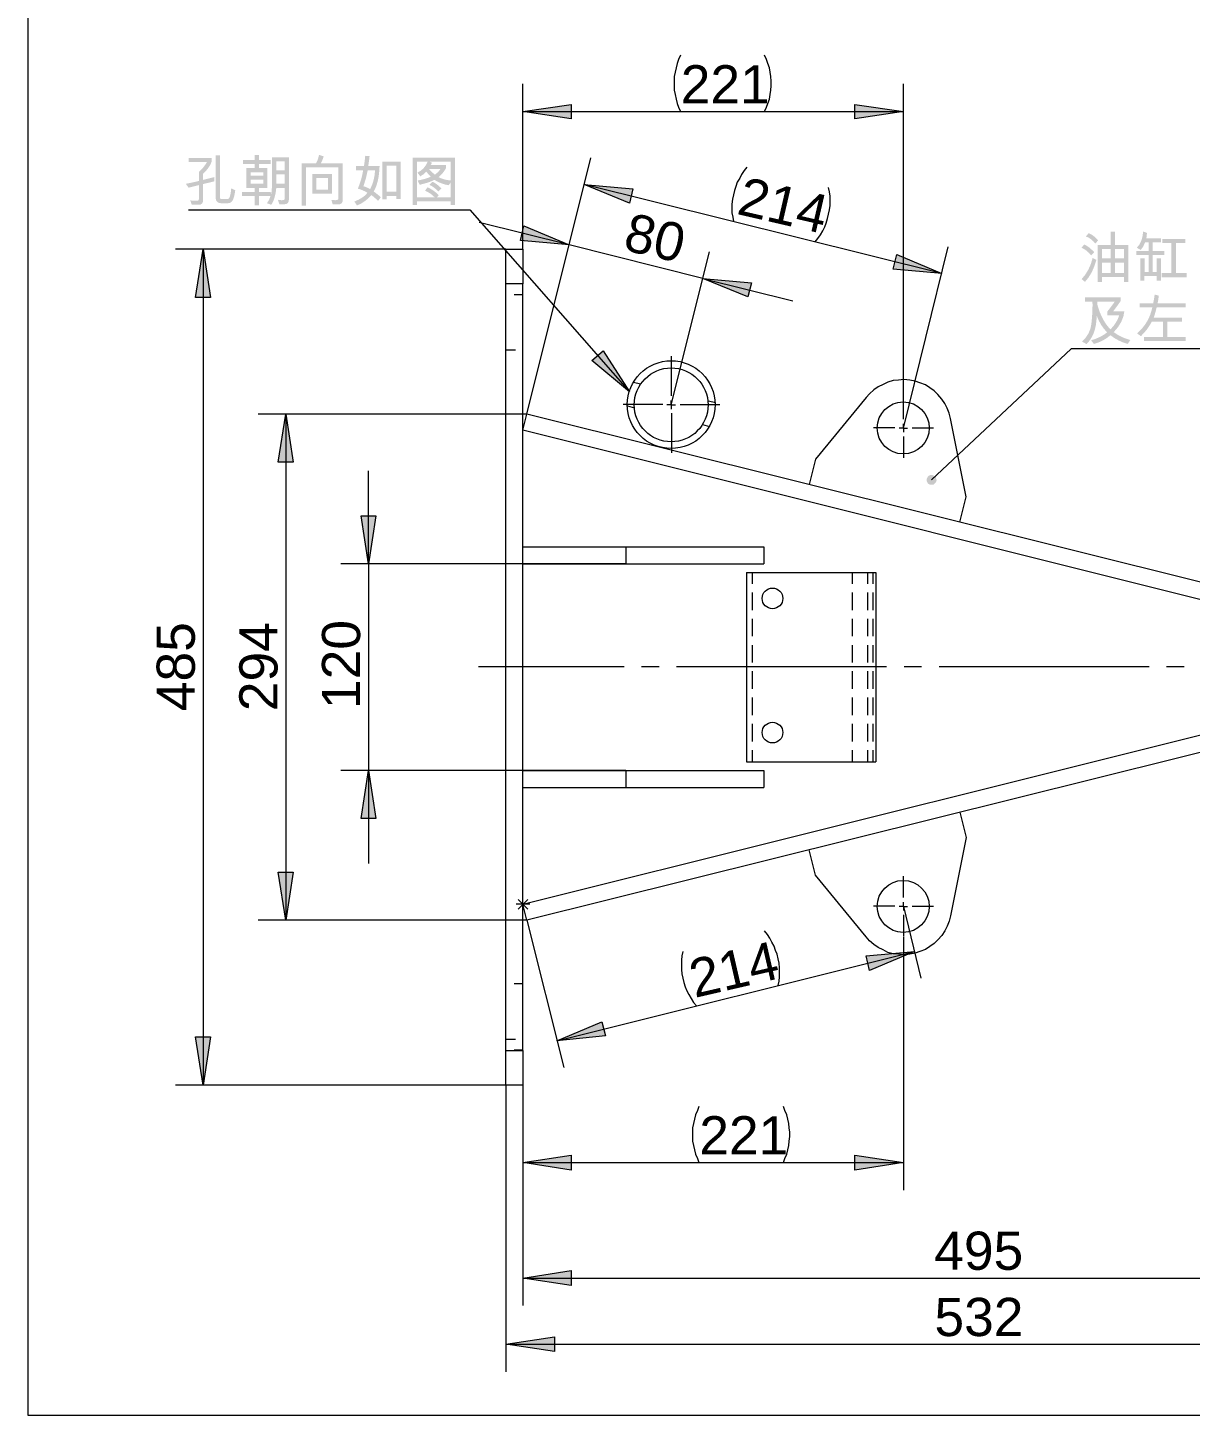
# Model space of a CAD drawing. Header units: millimetres. Extents: x 3 to 591, y 5 to 205.
# Drawn here: x 5 to 89.4, y 5.2 to 105.9 of the extents above; entities that cross this region are included whole.
import ezdxf

# ---------------------------------------------------------------- set-up
doc = ezdxf.new("R2010")
doc.units = ezdxf.units.MM

msp = doc.modelspace()

# ---------------------------------------------------------------- hatches: boundary and pattern name
h = msp.add_hatch(color=7)
h.paths.add_polyline_path([(51.964167, 160.901944), (51.435, 164.394444), (52.493333, 164.394444)])
h.paths.add_polyline_path([(51.964167, 156.5275), (52.493333, 153.035), (51.435, 153.035)])
h.paths.add_polyline_path([(29.703889, 66.9925), (29.174722, 70.485), (30.233056, 70.485)])
h.paths.add_polyline_path([(29.703889, 51.999444), (30.233056, 48.506944), (29.174722, 48.506944)])
h = msp.add_hatch(color=7)
h.paths.add_polyline_path([(40.922222, 15.169444), (44.414722, 15.733889), (44.414722, 14.640278)])
h.paths.add_polyline_path([(102.799444, 15.169444), (99.306944, 14.640278), (99.306944, 15.733889)])
h.paths.add_polyline_path([(40.922222, 23.565556), (44.414722, 24.094722), (44.414722, 23.001111)])
h.paths.add_polyline_path([(68.544722, 23.565556), (65.016944, 23.001111), (65.016944, 24.094722)])
h.paths.add_polyline_path([(40.922222, 99.800833), (44.414722, 100.33), (44.414722, 99.271667)])
h.paths.add_polyline_path([(68.544722, 99.800833), (65.016944, 99.271667), (65.016944, 100.33)])
h = msp.add_hatch(color=7)
h.paths.add_polyline_path([(23.933359, 93.441873), (23.912284, 93.284157), (23.849092, 93.171502), (23.743836, 93.103909), (23.596567, 93.081379), (23.242135, 93.081379), (23.129136, 93.408249), (23.290642, 93.384685), (23.410807, 93.37683), (23.504221, 93.382842), (23.571073, 93.400946), (23.61126, 93.431245), (23.624679, 93.473844), (23.624679, 94.274208), (23.020547, 94.274208), (22.967845, 93.889443), (22.889151, 93.555424), (22.784515, 93.272254), (22.653988, 93.040037), (22.338693, 93.160754), (22.496685, 93.409489), (22.602174, 93.68551), (21.766532, 93.68551), (21.766532, 93.015784), (21.456749, 93.015784), (21.456749, 93.68551), (20.539527, 93.68551), (20.539527, 93.980962), (21.456749, 93.980962), (21.456749, 94.274208), (20.8449, 94.274208), (20.8449, 95.702407), (21.456749, 95.702407), (21.456749, 96.001166), (20.605121, 96.001166), (20.605121, 96.298271), (21.456749, 96.298271), (21.456749, 96.64719), (21.766532, 96.64719), (21.766532, 96.298271), (22.618159, 96.298271), (22.618159, 96.001166), (21.766532, 96.001166), (21.766532, 95.702407), (22.378381, 95.702407), (22.378381, 94.274208), (21.766532, 94.274208), (21.766532, 93.980962), (22.618159, 93.980962), (22.630286, 93.7489), (22.650076, 93.838481), (22.667269, 93.951782), (22.681853, 94.088802), (22.693814, 94.249541), (22.703139, 94.434001), (22.709816, 94.642179), (22.713832, 94.874077), (22.715173, 95.129694), (22.715173, 96.484582), (23.933359, 96.484582)])
h.paths.add_polyline_path([(23.624679, 95.551374), (23.624679, 96.187477), (23.024405, 96.187477), (23.024405, 95.551374)])
h.paths.add_polyline_path([(22.071354, 95.165523), (22.071354, 95.405302), (21.15358, 95.405302), (21.15358, 95.165523)])
h.paths.add_polyline_path([(23.624679, 94.569109), (23.624679, 95.254269), (23.024405, 95.254269), (23.024405, 94.569109)])
h.paths.add_polyline_path([(22.071354, 94.569109), (22.071354, 94.870072), (21.15358, 94.870072), (21.15358, 94.569109)])
h = msp.add_hatch(color=7)
h.paths.add_polyline_path([(27.841041, 93.412108), (27.821421, 93.263073), (27.76263, 93.156619), (27.664772, 93.092747), (27.52795, 93.071457), (27.109578, 93.071457), (27.016974, 93.400532), (27.130662, 93.390085), (27.217065, 93.382687), (27.276183, 93.378285), (27.308016, 93.37683), (27.40577, 93.385718), (27.475723, 93.412383), (27.51777, 93.456825), (27.531809, 93.519043), (27.531809, 95.761387), (25.17371, 95.761387), (25.17371, 92.986569), (24.861171, 92.986569), (24.861171, 96.058492), (25.905173, 96.058492), (25.965419, 96.172895), (26.021272, 96.311845), (26.072682, 96.475288), (26.119595, 96.663175), (26.460246, 96.557893), (26.363026, 96.283388), (26.25795, 96.058492), (27.841041, 96.058492)])
h.paths.add_polyline_path([(27.064378, 93.855836), (25.624053, 93.855836), (25.624053, 95.280176), (27.064378, 95.280176)])
h.paths.add_polyline_path([(26.76121, 94.151287), (26.76121, 94.983071), (25.933285, 94.983071), (25.933285, 94.151287)])
h = msp.add_hatch(color=7)
h.paths.add_polyline_path([(20.042214, 94.099473), (20.004714, 93.871985), (19.961737, 93.677311), (19.913385, 93.5154), (19.859762, 93.386201), (19.79682, 93.287723), (19.720442, 93.217253), (19.630628, 93.174896), (19.527379, 93.160754), (18.998212, 93.160754), (18.839738, 93.187143), (18.717644, 93.266036), (18.639785, 93.388405), (18.614015, 93.547155), (18.614015, 96.638922), (18.921042, 96.638922), (18.921042, 93.592355), (18.928914, 93.533435), (18.952599, 93.491414), (18.992201, 93.466239), (19.047822, 93.457859), (19.473911, 93.457859), (19.524451, 93.470005), (19.570236, 93.506452), (19.611267, 93.567212), (19.647544, 93.6523), (19.679066, 93.761727), (19.705835, 93.895506), (19.727849, 94.053651), (19.745109, 94.236175)])
h.paths.add_polyline_path([(18.517001, 94.743293), (17.70451, 94.549265), (17.70451, 93.408249), (17.685183, 93.249), (17.627202, 93.135122), (17.530567, 93.06672), (17.395278, 93.043896), (16.879892, 93.043896), (16.775161, 93.356986), (17.282279, 93.344859), (17.331561, 93.351896), (17.366891, 93.37304), (17.388164, 93.408344), (17.395278, 93.457859), (17.395278, 94.472095), (16.646177, 94.285784), (16.454354, 94.569109), (16.643593, 94.606547), (16.812368, 94.640723), (16.960679, 94.671631), (17.088527, 94.699264), (17.195911, 94.723616), (17.28283, 94.744679), (17.349286, 94.762448), (17.395278, 94.776917), (17.395278, 95.429004), (17.570065, 95.592819), (17.725732, 95.765935), (17.862382, 95.948353), (17.980118, 96.140072), (16.66602, 96.140072), (16.66602, 96.434972), (18.320769, 96.434972), (18.320769, 96.163774), (18.229517, 95.953753), (18.096355, 95.737892), (17.921336, 95.516139), (17.70451, 95.288444), (17.70451, 94.852433), (18.517001, 95.056383)])
h = msp.add_hatch(color=7)
h.paths.add_polyline_path([(30.607155, 93.588497), (30.408718, 93.337142), (30.257719, 93.470468), (30.125531, 93.583536), (30.012153, 93.676347), (29.917585, 93.7489), (29.689373, 93.509931), (29.439613, 93.303932), (29.168251, 93.130798), (28.875237, 92.990428), (28.682863, 93.279265), (29.008321, 93.424467), (29.275282, 93.578919), (29.483744, 93.74257), (29.633709, 93.915367), (29.489136, 94.00022), (29.325029, 94.078665), (29.141491, 94.150702), (28.938627, 94.216331), (29.068541, 94.549532), (29.175512, 94.881854), (29.259537, 95.213247), (29.320619, 95.543657), (28.813501, 95.543657), (28.813501, 95.850684), (29.378497, 95.850684), (29.433067, 96.207596), (29.471101, 96.597581), (29.786947, 96.585454), (29.774958, 96.431734), (29.743952, 96.212281), (29.71212, 95.995516), (29.69765, 95.850684), (30.514, 95.850684), (30.498111, 95.560185), (30.471531, 95.286894), (30.434267, 95.030812), (30.386325, 94.791937), (30.327712, 94.570271), (30.258434, 94.365813), (30.178498, 94.178564), (30.087911, 94.008523), (30.26206, 93.879642), (30.406651, 93.766677), (30.521683, 93.669629)])
h.paths.add_polyline_path([(30.188783, 95.543657), (29.653553, 95.543657), (29.525809, 94.967224), (29.344321, 94.394925), (29.561293, 94.312656), (29.828288, 94.184912), (29.965231, 94.47628), (30.070961, 94.799792), (30.145478, 95.15555)])
h.paths.add_polyline_path([(32.035354, 93.454), (31.736044, 93.454), (31.736044, 93.689369), (31.028835, 93.689369), (31.028835, 93.438015), (30.721808, 93.438015), (30.721808, 96.17976), (32.035354, 96.17976)])
h.paths.add_polyline_path([(31.726122, 93.996396), (31.726122, 95.872733), (31.028835, 95.872733), (31.028835, 93.996396)])
h = msp.add_hatch(color=7)
h.paths.add_polyline_path([(35.983826, 93.024052), (35.675145, 93.024052), (35.675145, 93.303518), (33.220032, 93.303518), (33.220032, 93.024052), (32.91521, 93.024052), (32.91521, 96.473006), (35.983826, 96.473006)])
h.paths.add_polyline_path([(35.675145, 94.812746), (35.675145, 96.175901), (34.133947, 96.175901), (34.31199, 96.090463), (34.277677, 96.023077), (34.230961, 95.939981), (35.330084, 95.939981), (35.330084, 95.688076), (35.223424, 95.511023), (35.099401, 95.346115), (34.958014, 95.1933), (34.799264, 95.052524), (34.98542, 94.960954), (35.193383, 94.890467), (35.423257, 94.841064)])
h.paths.add_polyline_path([(35.675145, 93.582433), (35.675145, 94.662264), (35.53238, 94.464378), (35.272551, 94.515244), (35.012309, 94.596807), (34.751653, 94.709169), (34.490584, 94.852433), (34.311154, 94.764695), (34.074623, 94.675975), (33.780937, 94.586325), (33.430045, 94.495797), (33.281217, 94.805029), (33.592921, 94.869297), (33.85579, 94.938009), (34.069774, 95.011063), (34.23482, 95.088353), (34.075174, 95.238904), (33.901886, 95.45436), (33.691942, 95.247379), (33.467528, 95.109851), (33.263578, 95.381049), (33.50458, 95.516251), (33.708271, 95.693726), (33.874549, 95.913574), (34.003309, 96.175901), (33.223891, 96.175901), (33.223891, 93.582433), (34.518144, 93.582433), (34.364252, 93.729496), (34.196097, 93.859763), (34.013679, 93.973185), (33.816999, 94.069708), (33.991183, 94.309486), (34.189413, 94.218424), (34.392192, 94.09403), (34.599518, 93.936253), (34.811391, 93.745042), (34.680753, 93.582433)])
h.paths.add_polyline_path([(35.00156, 94.236175), (34.769499, 94.008523), (34.626656, 94.159521), (34.471773, 94.291709), (34.304798, 94.405088), (34.125679, 94.499655), (34.347819, 94.711873), (34.500893, 94.641886), (34.66084, 94.539343), (34.827712, 94.40414)])
h.paths.add_polyline_path([(34.944234, 95.64453), (34.10804, 95.64453), (34.164169, 95.570718), (34.253217, 95.476547), (34.375233, 95.361911), (34.530271, 95.226708), (34.75937, 95.418049)])
h = msp.add_hatch(color=7)
h.paths.add_polyline_path([(53.975, 87.700556), (57.502778, 87.383056), (57.255833, 86.36)])
h.paths.add_polyline_path([(44.273611, 90.134722), (40.745833, 90.452222), (40.992778, 91.510556)])
h.paths.add_polyline_path([(71.331667, 88.053333), (67.803889, 88.370833), (68.050833, 89.429167)])
h.paths.add_polyline_path([(45.367222, 94.509167), (48.895, 94.191667), (48.648056, 93.168611)])
h = msp.add_hatch(color=7)
h.paths.add_polyline_path([(84.867283, 87.448293), (84.560256, 87.448293), (84.560256, 87.797212), (82.949605, 87.797212), (82.949605, 87.432308), (82.640373, 87.432308), (82.640373, 90.134365), (83.589566, 90.134365), (83.589566, 91.103401), (83.898797, 91.103401), (83.898797, 90.134365), (84.867283, 90.134365)])
h.paths.add_polyline_path([(84.560256, 89.14769), (84.560256, 89.83726), (83.898797, 89.83726), (83.898797, 89.14769)])
h.paths.add_polyline_path([(83.589566, 89.14769), (83.589566, 89.83726), (82.949605, 89.83726), (82.949605, 89.14769)])
h.paths.add_polyline_path([(84.560256, 88.094317), (84.560256, 88.850585), (83.898797, 88.850585), (83.898797, 88.094317)])
h.paths.add_polyline_path([(83.589566, 88.094317), (83.589566, 88.850585), (82.949605, 88.850585), (82.949605, 88.094317)])
h.paths.add_polyline_path([(82.676202, 90.467299), (82.473906, 90.223662), (82.314846, 90.406398), (82.146897, 90.55446), (81.970061, 90.667898), (81.784336, 90.746765), (81.986632, 90.985993), (82.166776, 90.898668), (82.341752, 90.783077), (82.511561, 90.63927)])
h.paths.add_polyline_path([(82.396184, 89.597481), (82.168533, 89.367625), (82.010704, 89.550456), (81.840628, 89.704555), (81.658254, 89.829922), (81.463528, 89.926557), (81.671336, 90.166336), (81.846528, 90.071251), (82.025699, 89.944747), (82.2089, 89.786824)])
h.paths.add_polyline_path([(82.547769, 89.050676), (82.397382, 88.572548), (82.209116, 88.146821), (81.982919, 87.773389), (81.718741, 87.452151), (81.479513, 87.654448), (81.745113, 87.979191), (81.966374, 88.341606), (82.143194, 88.741745), (82.275468, 89.17966)])
h = msp.add_hatch(color=7)
h.paths.add_polyline_path([(87.469135, 89.395737), (86.64121, 89.395737), (86.64121, 88.179204), (86.930047, 88.179204), (86.930047, 89.152099), (87.237074, 89.152099), (87.237074, 87.541448), (86.930047, 87.541448), (86.930047, 87.874382), (86.040385, 87.874382), (86.040385, 87.529322), (85.731153, 87.529322), (85.735012, 89.152099), (86.044244, 89.152099), (86.044244, 88.179204), (86.331427, 88.179204), (86.331427, 89.395737), (85.455546, 89.395737), (85.455546, 89.690637), (86.331427, 89.690637), (86.331427, 90.324534), (86.085585, 90.324534), (85.949986, 90.020677), (85.764778, 89.763948), (85.479799, 89.930415), (85.661606, 90.143305), (85.799435, 90.409835), (85.89334, 90.729901), (85.943371, 91.103401), (86.218428, 91.005836), (86.208695, 90.877567), (86.197619, 90.770536), (86.185096, 90.684693), (86.171023, 90.619986), (87.237074, 90.619986), (87.237074, 90.324534), (86.64121, 90.324534), (86.64121, 89.690637), (87.469135, 89.690637)])
h.paths.add_polyline_path([(89.09522, 87.792803), (87.275107, 87.792803), (87.275107, 88.088254), (87.999955, 88.088254), (87.999955, 90.274925), (87.32637, 90.274925), (87.32637, 90.57203), (89.014192, 90.57203), (89.014192, 90.274925), (88.320763, 90.274925), (88.320763, 88.088254), (89.09522, 88.088254)])
h = msp.add_hatch(color=7)
h.paths.add_polyline_path([(17.709444, 89.817222), (18.238611, 86.324722), (17.145, 86.324722)])
h.paths.add_polyline_path([(17.709444, 29.174722), (17.145, 32.667222), (18.238611, 32.667222)])
h = msp.add_hatch(color=7)
h.paths.add_polyline_path([(85.010047, 83.235128), (84.819878, 82.944086), (84.482009, 83.057498), (84.160418, 83.20109), (83.855053, 83.375067), (83.565863, 83.579637), (83.306861, 83.37654), (83.020987, 83.20295), (82.708241, 83.058816), (82.368624, 82.944086), (82.168533, 83.215284), (82.502784, 83.323279), (82.807736, 83.455407), (83.083438, 83.611616), (83.329943, 83.791855), (83.105995, 84.03184), (82.905507, 84.311927), (82.728585, 84.632114), (82.575329, 84.992402), (82.551265, 84.635524), (82.508908, 84.313994), (82.44836, 84.02781), (82.369726, 83.776972), (82.270611, 83.549286), (82.148551, 83.332555), (82.003547, 83.126779), (81.835599, 82.931959), (81.508728, 83.122128), (81.775594, 83.409467), (81.977605, 83.720886), (82.114815, 84.05649), (82.187274, 84.416382), (82.222405, 84.779168), (82.247563, 85.123453), (82.262696, 85.449342), (82.267751, 85.756938), (82.263893, 86.014355), (81.718741, 86.014355), (81.718741, 86.323587), (84.304492, 86.323587), (84.304492, 86.056247), (84.063335, 85.711876), (83.775876, 85.325336), (84.580099, 85.325336), (84.506512, 84.932905), (84.35355, 84.548536), (84.121213, 84.172228), (83.8095, 83.803982), (84.06995, 83.625801), (84.356857, 83.471599), (84.670223, 83.341374)])
h.paths.add_polyline_path([(84.207478, 85.029885), (83.34207, 85.029885), (83.34207, 85.297224), (83.500915, 85.501751), (83.643378, 85.689483), (83.769408, 85.860368), (83.878954, 86.014355), (82.608954, 86.014355), (82.608954, 85.828044), (82.699877, 85.528706), (82.799424, 85.249974), (82.907588, 84.991836), (83.024363, 84.754277), (83.149742, 84.537285), (83.283719, 84.340848), (83.426286, 84.164952), (83.577439, 84.009585), (83.79355, 84.254428), (83.970593, 84.506092), (84.108569, 84.764578)])
h = msp.add_hatch(color=7)
h.dxf.hatch_style = 2
h.paths.add_polyline_path([(89.030177, 83.154099), (86.000698, 83.154099), (86.000698, 83.451204), (87.395824, 83.451204), (87.395824, 84.566313), (86.571757, 84.566313), (86.406711, 84.278389), (86.219186, 84.006691), (86.009233, 83.751323), (85.776904, 83.512389), (85.501297, 83.714685), (85.711722, 83.912167), (85.90147, 84.12056), (86.070535, 84.33987), (86.21891, 84.570102), (86.346588, 84.811264), (86.453564, 85.063362), (86.53983, 85.326403), (86.605381, 85.600392), (85.683749, 85.600392), (85.683749, 85.897497), (86.674834, 85.897497), (86.716158, 86.134787), (86.747457, 86.319935), (86.768627, 86.45289), (86.779565, 86.5336), (87.078875, 86.45202), (87.048351, 86.211346), (86.993436, 85.897497), (89.030177, 85.897497), (89.030177, 85.600392), (86.923983, 85.600392), (86.862893, 85.358039), (86.806919, 85.15439), (86.756009, 84.989499), (86.710112, 84.863418), (88.770554, 84.863418), (88.770554, 84.566313), (87.704504, 84.566313), (87.704504, 83.451204), (89.030177, 83.451204)])
h = msp.add_hatch(color=7)
h.paths.add_polyline_path([(70.308611, 72.848611), (70.379167, 72.778056), (70.449722, 72.742778), (70.555556, 72.742778), (70.626111, 72.742778), (70.731944, 72.742778), (70.8025, 72.813333), (70.837778, 72.848611), (70.908333, 72.919167), (70.943611, 73.025), (70.943611, 73.095556), (70.908333, 73.201389), (70.908333, 73.271944), (70.837778, 73.3425), (70.767222, 73.377778), (70.696667, 73.413056), (70.626111, 73.448333), (70.520278, 73.448333), (70.449722, 73.413056), (70.379167, 73.377778), (70.308611, 73.307222), (70.273333, 73.236667), (70.238056, 73.166111), (70.238056, 73.095556), (70.238056, 72.989722), (70.273333, 72.919167), (70.308611, 72.848611), (70.590833, 73.095556)])
h.paths.add_polyline_path([(104.210556, 56.515), (106.68, 53.975), (105.798056, 53.34)])
h.paths.add_polyline_path([(48.648056, 79.480833), (45.931667, 81.738611), (46.743056, 82.444167)])
h.paths.add_polyline_path([(106.115556, 59.443056), (108.937778, 61.595), (109.431667, 60.6425)])
h = msp.add_hatch(color=7)
h.paths.add_polyline_path([(23.706667, 77.858056), (24.235833, 74.365556), (23.142222, 74.365556)])
h.paths.add_polyline_path([(23.706667, 41.133889), (23.142222, 44.626389), (24.235833, 44.626389)])
h = msp.add_hatch(color=7)
h.paths.add_polyline_path([(43.391667, 32.385), (46.637222, 33.760833), (46.919444, 32.737778)])
h.paths.add_polyline_path([(69.356111, 38.876111), (66.075278, 37.500278), (65.828333, 38.558611)])
h = msp.add_hatch(color=7)
h.paths.add_polyline_path([(39.6875, 10.371667), (43.215278, 10.900833), (43.215278, 9.8425)])
h.paths.add_polyline_path([(106.221389, 10.371667), (102.728889, 9.8425), (102.728889, 10.900833)])

# ---------------------------------------------------------------- linework, layer by layer
at = {"color": 9, "lineweight": 0, "true_color": 0xc0c0c0}
for points in [[(4.974167, 204.822778), (4.974167, 5.221111)], [(4.974167, 5.221111), (291.994167, 5.221111)]]:
    msp.add_lwpolyline(points, dxfattribs=at)
at = {"color": 7, "lineweight": 0}
for points in [[(52.352222, 103.893056), (52.211111, 103.575556), (52.105278, 103.293333), (52.034722, 102.975833), (51.964167, 102.658333), (51.893611, 102.340833), (51.893611, 102.023333), (51.893611, 101.670556), (51.893611, 101.353056), (51.964167, 101.035556), (52.034722, 100.718056), (52.105278, 100.400556), (52.211111, 100.118333), (52.352222, 99.800833)], [(58.455278, 99.800833), (58.596389, 100.118333), (58.702222, 100.400556), (58.808056, 100.718056), (58.878611, 101.035556), (58.913889, 101.353056), (58.949167, 101.670556), (58.949167, 102.023333), (58.913889, 102.340833), (58.878611, 102.658333), (58.808056, 102.975833), (58.702222, 103.293333), (58.596389, 103.575556), (58.455278, 103.893056)], [(40.922222, 89.817222), (40.922222, 101.811667)], [(68.544722, 79.022222), (68.544722, 101.811667)], [(40.922222, 99.800833), (68.544722, 99.800833)], [(41.204444, 77.858056), (45.861111, 96.449444)], [(57.185278, 95.779167), (56.973611, 95.532222), (56.797222, 95.25), (56.656111, 94.967778), (56.479722, 94.685556), (56.373889, 94.368056), (56.268056, 94.085833), (56.1975, 93.768333), (56.126944, 93.450833), (56.091667, 93.098056), (56.091667, 92.780556), (56.091667, 92.463056), (56.162222, 92.145556), (56.1975, 91.828056)], [(71.331667, 88.053333), (45.367222, 94.509167)], [(62.124167, 90.346389), (62.335833, 90.593333), (62.512222, 90.875556), (62.688611, 91.157778), (62.829722, 91.44), (62.935556, 91.722222), (63.041389, 92.039722), (63.111944, 92.357222), (63.1825, 92.674722), (63.217778, 92.992222), (63.217778, 93.345), (63.217778, 93.6625), (63.1825, 93.98), (63.111944, 94.2975)], [(16.651111, 92.674722), (37.076944, 92.674722)], [(37.076944, 92.674722), (48.648056, 79.480833)], [(44.273611, 90.134722), (37.747222, 91.7575)], [(41.204444, 77.858056), (44.7675, 92.075)], [(39.6875, 89.817222), (15.698611, 89.817222)], [(17.709444, 89.817222), (17.709444, 29.174722)], [(39.6875, 89.817222), (40.922222, 89.817222)], [(39.6875, 87.3125), (39.6875, 87.665278), (39.6875, 88.018056), (39.6875, 88.335556), (39.6875, 88.653056), (39.6875, 88.935278), (39.6875, 89.182222), (39.6875, 89.393889), (39.6875, 89.570278), (39.6875, 89.711389), (39.6875, 89.781944), (39.6875, 89.817222)], [(40.922222, 89.817222), (40.922222, 89.781944), (40.922222, 89.711389), (40.922222, 89.570278), (40.922222, 89.393889), (40.922222, 89.182222), (40.922222, 88.935278), (40.922222, 88.653056), (40.922222, 88.335556), (40.922222, 88.018056), (40.922222, 87.665278), (40.922222, 87.3125)], [(53.975, 87.700556), (44.273611, 90.134722)], [(51.681944, 78.528333), (54.468889, 89.640833)], [(68.544722, 76.835), (71.790278, 89.993611)], [(53.975, 87.700556), (60.501389, 86.077778)], [(40.922222, 87.3125), (39.6875, 87.3125)], [(39.6875, 31.679444), (39.6875, 87.3125)], [(39.715899, 87.325588), (40.376651, 87.325588)], [(40.922222, 31.679444), (40.922222, 87.3125)], [(40.93464, 86.51307), (40.273887, 86.51307)], [(80.715556, 82.585278), (70.590833, 73.095556)], [(129.575278, 82.585278), (80.715556, 82.585278)], [(39.715899, 82.513099), (40.376651, 82.513099)], [(51.70357, 79.181713), (51.70357, 82.056852)], [(49.449672, 80.020477), (48.94132, 80.147125)], [(71.966667, 77.540556), (71.860833, 77.928611), (71.719722, 78.281389), (71.543333, 78.634167), (71.331667, 78.951667), (71.049444, 79.269167), (70.767222, 79.551389), (70.449722, 79.763056), (70.132222, 79.974722), (69.744167, 80.115833), (69.391389, 80.256944), (69.003333, 80.3275), (68.58, 80.362778), (68.191944, 80.3275), (67.803889, 80.292222), (67.415833, 80.186389), (67.063056, 80.01), (66.710278, 79.833611), (66.392778, 79.621944), (66.075278, 79.339722), (65.828333, 79.0575)], [(51.078589, 78.556732), (48.20345, 78.556732)], [(51.681944, 78.528333), (51.364444, 78.528333)], [(51.681944, 78.528333), (51.681944, 78.845833)], [(51.681944, 78.528333), (51.681944, 78.210833)], [(51.681944, 78.528333), (51.999444, 78.528333)], [(52.328586, 78.556732), (55.203725, 78.556732)], [(54.889259, 78.664223), (54.380906, 78.790871)], [(65.828333, 79.0575), (62.159444, 74.577222)], [(68.54571, 77.494624), (68.54571, 79.057077)], [(41.204444, 77.858056), (21.695833, 77.858056)], [(23.706667, 77.858056), (23.706667, 41.133889)], [(40.922222, 76.693889), (41.204444, 77.858056)], [(100.400556, 63.111944), (41.204444, 77.858056)], [(48.517881, 78.449241), (49.022353, 78.323299)], [(51.70357, 77.931716), (51.70357, 75.056577)], [(73.095556, 71.860833), (71.966667, 77.540556)], [(100.224167, 61.877222), (40.922222, 76.693889)], [(53.961418, 77.091999), (54.46589, 76.966057)], [(54.433611, 76.940833), (54.468889, 76.940833)], [(67.920729, 76.869643), (66.358276, 76.869643)], [(68.544722, 76.835), (68.227222, 76.835)], [(68.544722, 76.835), (68.544722, 77.1525)], [(68.544722, 76.835), (68.544722, 76.552778)], [(68.544722, 76.835), (68.826944, 76.835)], [(69.170726, 76.869643), (70.733179, 76.869643)], [(68.54571, 76.244626), (68.54571, 74.682174)], [(62.159444, 74.577222), (61.700833, 72.742778)], [(29.703889, 66.9925), (29.703889, 73.730556)], [(72.636944, 70.026389), (73.095556, 71.860833)], [(40.922222, 68.227222), (48.401111, 68.227222)], [(48.401111, 68.227222), (48.401111, 66.9925)], [(48.401111, 68.227222), (58.42, 68.227222)], [(58.42, 68.227222), (58.42, 66.9925)], [(48.401111, 66.9925), (27.693056, 66.9925)], [(29.703889, 66.9925), (29.703889, 51.999444)], [(40.922222, 66.9925), (48.401111, 66.9925)], [(48.401111, 66.9925), (58.42, 66.9925)], [(57.15, 66.3575), (66.533889, 66.3575)], [(57.15, 66.3575), (57.15, 52.634444)], [(57.559646, 66.388086), (57.559646, 65.545652)], [(64.809652, 66.388086), (64.809652, 65.545652)], [(65.934661, 66.388086), (65.934661, 65.545652)], [(66.309663, 66.388086), (66.309663, 65.545652)], [(66.533889, 66.3575), (66.533889, 52.634444)], [(57.559646, 64.910652), (57.559646, 63.640652)], [(64.809652, 64.910652), (64.809652, 63.640652)], [(65.934661, 64.910652), (65.934661, 63.640652)], [(66.309663, 64.910652), (66.309663, 63.640652)], [(57.559646, 63.005652), (57.559646, 61.735652)], [(64.809652, 63.005652), (64.809652, 61.735652)], [(65.934661, 63.005652), (65.934661, 61.735652)], [(66.309663, 63.005652), (66.309663, 61.735652)], [(57.559646, 61.100652), (57.559646, 59.830652)], [(64.809652, 61.100652), (64.809652, 59.830652)], [(65.934661, 61.100652), (65.934661, 59.830652)], [(66.309663, 61.100652), (66.309663, 59.830652)], [(48.269278, 59.513082), (37.684534, 59.513082)], [(50.809278, 59.513082), (49.539278, 59.513082)], [(67.319278, 59.513082), (52.079278, 59.513082)], [(69.859278, 59.513082), (68.589278, 59.513082)], [(86.369278, 59.513082), (71.129278, 59.513082)], [(88.909278, 59.513082), (87.639278, 59.513082)], [(57.559646, 59.195652), (57.559646, 57.925652)], [(64.809652, 59.195652), (64.809652, 57.925652)], [(65.934661, 59.195652), (65.934661, 57.925652)], [(66.309663, 59.195652), (66.309663, 57.925652)], [(40.922222, 42.298056), (100.224167, 57.114722)], [(57.559646, 57.290652), (57.559646, 56.020652)], [(64.809652, 57.290652), (64.809652, 56.020652)], [(65.934661, 57.290652), (65.934661, 56.020652)], [(66.309663, 57.290652), (66.309663, 56.020652)], [(100.400556, 55.88), (41.204444, 41.133889)], [(57.559646, 55.385652), (57.559646, 54.115652)], [(64.809652, 55.385652), (64.809652, 54.115652)], [(65.934661, 55.385652), (65.934661, 54.115652)], [(66.309663, 55.385652), (66.309663, 54.115652)], [(57.559646, 53.480652), (57.559646, 52.638219)], [(64.809652, 53.480652), (64.809652, 52.638219)], [(65.934661, 53.480652), (65.934661, 52.638219)], [(66.309663, 53.480652), (66.309663, 52.638219)], [(57.15, 52.634444), (66.533889, 52.634444)], [(48.401111, 51.999444), (27.693056, 51.999444)], [(29.703889, 51.999444), (29.703889, 45.261389)], [(40.922222, 51.999444), (48.401111, 51.999444)], [(48.401111, 51.999444), (48.401111, 50.764722)], [(48.401111, 51.999444), (58.42, 51.999444)], [(58.42, 51.999444), (58.42, 50.764722)], [(40.922222, 50.764722), (48.401111, 50.764722)], [(48.401111, 50.764722), (58.42, 50.764722)], [(72.636944, 48.965556), (73.095556, 47.131111)], [(73.095556, 47.131111), (71.966667, 41.451389)], [(62.159444, 44.414722), (61.700833, 46.249167)], [(65.828333, 39.934444), (62.159444, 44.414722)], [(68.54571, 42.781537), (68.54571, 44.34399)], [(41.416111, 42.298056), (40.428333, 42.298056)], [(40.569444, 42.650833), (41.275, 41.945278)], [(40.569444, 41.945278), (41.275, 42.650833)], [(40.922222, 41.804167), (40.922222, 42.791944)], [(41.204444, 41.133889), (40.922222, 42.298056)], [(68.544722, 42.121667), (68.544722, 42.439167)], [(71.966667, 41.451389), (71.860833, 41.063333), (71.719722, 40.710556), (71.543333, 40.357778), (71.331667, 40.040278), (71.049444, 39.722778), (70.767222, 39.440556), (70.449722, 39.228889), (70.132222, 39.017222), (69.744167, 38.876111), (69.391389, 38.735), (69.003333, 38.664444), (68.58, 38.629167), (68.191944, 38.664444), (67.803889, 38.699722), (67.415833, 38.805556), (67.063056, 38.981944), (66.710278, 39.158333), (66.392778, 39.37), (66.075278, 39.652222), (65.828333, 39.934444)], [(67.920729, 42.156521), (66.358276, 42.156521)], [(68.544722, 42.121667), (68.227222, 42.121667)], [(68.544722, 42.121667), (68.544722, 41.839444)], [(68.544722, 42.121667), (68.826944, 42.121667)], [(68.544722, 42.121667), (69.814722, 36.935833)], [(68.54571, 41.53154), (68.54571, 39.969087)], [(69.170726, 42.156521), (70.733179, 42.156521)], [(41.204444, 41.133889), (21.695833, 41.133889)], [(41.204444, 41.133889), (43.885556, 30.444722)], [(59.443056, 36.406667), (59.513611, 36.724167), (59.548889, 37.041667), (59.548889, 37.359167), (59.548889, 37.676667), (59.513611, 38.029444), (59.443056, 38.346944), (59.3725, 38.664444), (59.266667, 38.946667), (59.160833, 39.264167), (58.984444, 39.546389), (58.843333, 39.828611), (58.666944, 40.110833), (58.455278, 40.357778)], [(68.544722, 39.934444), (68.544722, 21.554722)], [(43.391667, 32.385), (69.356111, 38.876111)], [(52.528611, 38.876111), (52.458056, 38.558611), (52.422778, 38.241111), (52.422778, 37.923611), (52.422778, 37.570833), (52.458056, 37.253333), (52.528611, 36.935833), (52.599167, 36.618333), (52.705, 36.300833), (52.810833, 36.018611), (52.951944, 35.736389), (53.128333, 35.454167), (53.304722, 35.171944), (53.516389, 34.925)], [(40.93464, 36.5131), (40.273887, 36.5131)], [(39.715899, 32.513094), (40.376651, 32.513094)], [(39.6875, 31.679444), (40.922222, 31.679444)], [(39.6875, 29.174722), (39.6875, 29.21), (39.6875, 29.280556), (39.6875, 29.421667), (39.6875, 29.562778), (39.6875, 29.809722), (39.6875, 30.056667), (39.6875, 30.338889), (39.6875, 30.656389), (39.6875, 30.973889), (39.6875, 31.326667), (39.6875, 31.679444)], [(40.93464, 31.700576), (40.273887, 31.700576)], [(40.922222, 31.679444), (40.922222, 31.326667), (40.922222, 30.973889), (40.922222, 30.656389), (40.922222, 30.338889), (40.922222, 30.056667), (40.922222, 29.809722), (40.922222, 29.562778), (40.922222, 29.421667), (40.922222, 29.280556), (40.922222, 29.21), (40.922222, 29.174722)], [(39.6875, 29.174722), (15.698611, 29.174722)], [(39.6875, 29.174722), (39.6875, 8.360833)], [(40.922222, 29.174722), (39.6875, 29.174722)], [(40.922222, 29.174722), (40.922222, 13.193889)], [(40.922222, 29.174722), (40.922222, 21.554722)], [(53.692778, 27.6225), (53.586944, 27.340278), (53.445833, 27.022778), (53.375278, 26.705278), (53.304722, 26.387778), (53.234167, 26.070278), (53.234167, 25.752778), (53.234167, 25.435278), (53.234167, 25.117778), (53.304722, 24.800278), (53.375278, 24.482778), (53.445833, 24.165278), (53.586944, 23.847778), (53.692778, 23.565556)], [(59.831111, 23.565556), (59.936944, 23.847778), (60.078056, 24.165278), (60.148611, 24.482778), (60.219167, 24.800278), (60.254444, 25.117778), (60.289722, 25.435278), (60.289722, 25.752778), (60.254444, 26.070278), (60.219167, 26.387778), (60.148611, 26.705278), (60.078056, 27.022778), (59.936944, 27.340278), (59.831111, 27.6225)], [(40.922222, 23.565556), (68.544722, 23.565556)], [(40.922222, 15.169444), (102.799444, 15.169444)], [(39.6875, 10.371667), (106.221389, 10.371667)]]:
    msp.add_lwpolyline(points, dxfattribs=at)
for points in [[(40.922222, 99.800833), (44.414722, 100.33), (44.414722, 99.271667)], [(68.544722, 99.800833), (65.016944, 99.271667), (65.016944, 100.33)], [(45.367222, 94.509167), (48.895, 94.191667), (48.648056, 93.168611)], [(44.273611, 90.134722), (40.745833, 90.452222), (40.992778, 91.510556)], [(17.709444, 89.817222), (18.238611, 86.324722), (17.145, 86.324722)], [(71.331667, 88.053333), (67.803889, 88.370833), (68.050833, 89.429167)], [(53.975, 87.700556), (57.502778, 87.383056), (57.255833, 86.36)], [(48.648056, 79.480833), (45.931667, 81.738611), (46.743056, 82.444167)], [(23.706667, 77.858056), (24.235833, 74.365556), (23.142222, 74.365556)], [(29.703889, 66.9925), (29.174722, 70.485), (30.233056, 70.485)], [(29.703889, 51.999444), (30.233056, 48.506944), (29.174722, 48.506944)], [(23.706667, 41.133889), (23.142222, 44.626389), (24.235833, 44.626389)], [(69.356111, 38.876111), (66.075278, 37.500278), (65.828333, 38.558611)], [(43.391667, 32.385), (46.637222, 33.760833), (46.919444, 32.737778)], [(17.709444, 29.174722), (17.145, 32.667222), (18.238611, 32.667222)], [(40.922222, 23.565556), (44.414722, 24.094722), (44.414722, 23.001111)], [(68.544722, 23.565556), (65.016944, 23.001111), (65.016944, 24.094722)], [(40.922222, 15.169444), (44.414722, 15.733889), (44.414722, 14.640278)], [(39.6875, 10.371667), (43.215278, 10.900833), (43.215278, 9.8425)]]:
    msp.add_lwpolyline(points, close=True, dxfattribs=at)
for centre, radius in [((51.681944, 78.545972), 3.183819), ((51.681944, 78.528333), 2.681111), ((68.527083, 76.852639), 1.887361), ((59.037361, 64.487778), 0.749653), ((59.037361, 54.751111), 0.749653), ((68.527083, 42.139306), 1.887361)]:
    msp.add_circle(centre, radius, dxfattribs=at)

# ---------------------------------------------------------------- texts
at = {"color": 7, "char_height": 2.772729, "attachment_point": 1}
for s, insert in [('{\\fArialUnicodeMS|b0|i0|c0;221}', (52.376635, 103.171028)), ('{\\fArialUnicodeMS|b0|i0|c0;221}', (53.721988, 26.919317)), ('{\\fArialUnicodeMS|b0|i0|c0;495}', (70.777381, 18.545737)), ('{\\fArialUnicodeMS|b0|i0|c0;532}', (70.792587, 13.737313))]:
    msp.add_mtext(s, dxfattribs=dict(at, insert=insert))
at = {"color": 7}
for s, insert, char_height, attachment_point, rotation in [('{\\fArialUnicodeMS|b0|i0|c0;214}', (56.983958, 95.096029), 2.772734, 1, 347), ('{\\fArialUnicodeMS|b0|i0|c0;80}', (48.728756, 92.49095), 2.772733, 1, 347), ('{\\fArialUnicodeMS|b0|i0|c0;485}', (17.143165, 56.302868), 2.772729, 7, 90), ('{\\fArialUnicodeMS|b0|i0|c0;294}', (23.143174, 56.302868), 2.772729, 7, 90), ('{\\fArialUnicodeMS|b0|i0|c0;120}', (29.143185, 56.45788), 2.772729, 7, 90), ('{\\fArialUnicodeMS|b0|i0|c0;214}', (52.763227, 38.196574), 2.772734, 1, 13)]:
    msp.add_mtext(s, dxfattribs=dict(at, insert=insert, char_height=char_height, attachment_point=attachment_point, rotation=rotation))

doc.saveas('drawing.dxf')
